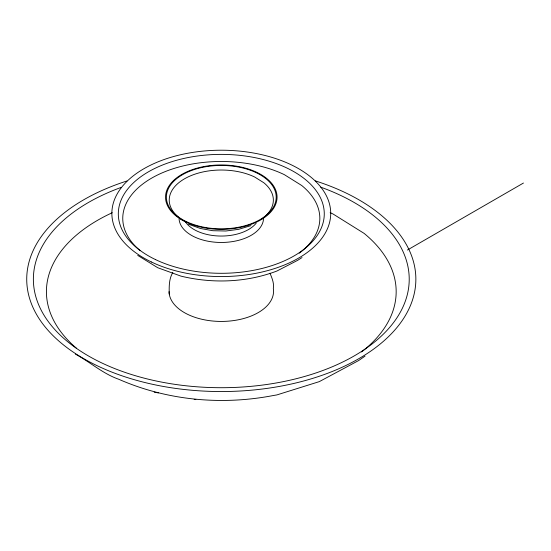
<?xml version="1.0" encoding="UTF-8"?>
<svg xmlns="http://www.w3.org/2000/svg" width="551" height="551" viewBox="0 0 551 551"><rect width="100%" height="100%" fill="white"/><g stroke="black" fill="none" stroke-linecap="round" stroke-linejoin="round"><path stroke-width="0.83" d="M172.828 272.483C168.909 278.902 169.081 286.761 169.253 294.027M302.024 257.565L297.774 260.265L276.912 271.03C246.359 282.567 212.61 283.772 180.976 276.134L157.71 267.71L137.729 255.395M365.031 356.111L358.667 360.533L319.305 381.629L276.816 394.936L273.365 395.515C221.647 405.481 167.153 400.501 118.796 379.281C102.899 373.75 90.102 362.041 75.425 354.141M407.396 250.037L523.45 183.035M250.905 225.628L238.576 229.347L225.869 231.007L212.851 230.717L200.406 228.486L188.504 224.223M154.197 392.167L158.371 392.918M194.172 399.33L195.86 399.633M269.99 273.206C271.994 278.062 274.226 283.104 273.33 288.49A52.255 30.174 0 0 1 224.043 321.391A52.255 30.174 0 0 1 169.04 291.665M299.255 253.171A98.539 56.891 0 0 0 301.755 185.529L284.288 174.626A98.539 56.891 0 0 0 154.838 176.368A98.539 56.891 0 0 0 140.14 250.636M261.326 219.298A52.063 30.057 0 0 0 263.805 182.732L254.576 176.967A52.063 30.057 0 0 0 185.949 178.014A52.063 30.057 0 0 0 178.786 217.431M185.666 221.998A52.063 30.057 0 0 1 184.165 221.151M182.712 220.262A52.063 30.057 0 0 1 180.666 218.878M315.289 180.866A194.565 112.328 0 0 1 371.216 350.808A194.565 112.328 0 0 1 71.596 350.973A194.565 112.328 0 0 1 126.978 180.969M320.73 187.154A187.919 108.492 0 0 1 364.025 349.789A187.919 108.492 0 0 1 79.027 350.099A187.919 108.492 0 0 1 121.254 187.374M361.546 351.965A174.874 100.964 0 0 0 364.08 233.369L333.086 214.022A174.874 100.964 0 0 0 330.152 212.645M76.41 348.198A174.874 100.964 0 0 1 112.246 212.727M263.536 218.23A42.241 24.389 0 0 1 221.729 242.468A42.241 24.389 0 0 1 179.068 218.733M256.229 223.134A38.467 22.212 0 0 1 220.345 236.042A38.467 22.212 0 0 1 185.604 222.129M151.339 261.966A109.422 63.172 0 0 0 329.14 224.071A109.422 63.172 0 0 0 183.4 154.122A109.422 63.172 0 0 0 151.339 261.966M155.458 259.562A102.982 59.46 0 0 0 322.79 223.899A102.982 59.46 0 0 0 185.632 158.061A102.982 59.46 0 0 0 155.458 259.562M185.646 221.908A55.768 32.199 0 0 0 276.258 202.596A55.768 32.199 0 0 0 201.983 166.946A55.768 32.199 0 0 0 185.646 221.908M186.19 221.523A54.907 31.703 0 0 0 275.41 202.506A54.907 31.703 0 0 0 202.279 167.408A54.907 31.703 0 0 0 186.19 221.523"/></g></svg>
